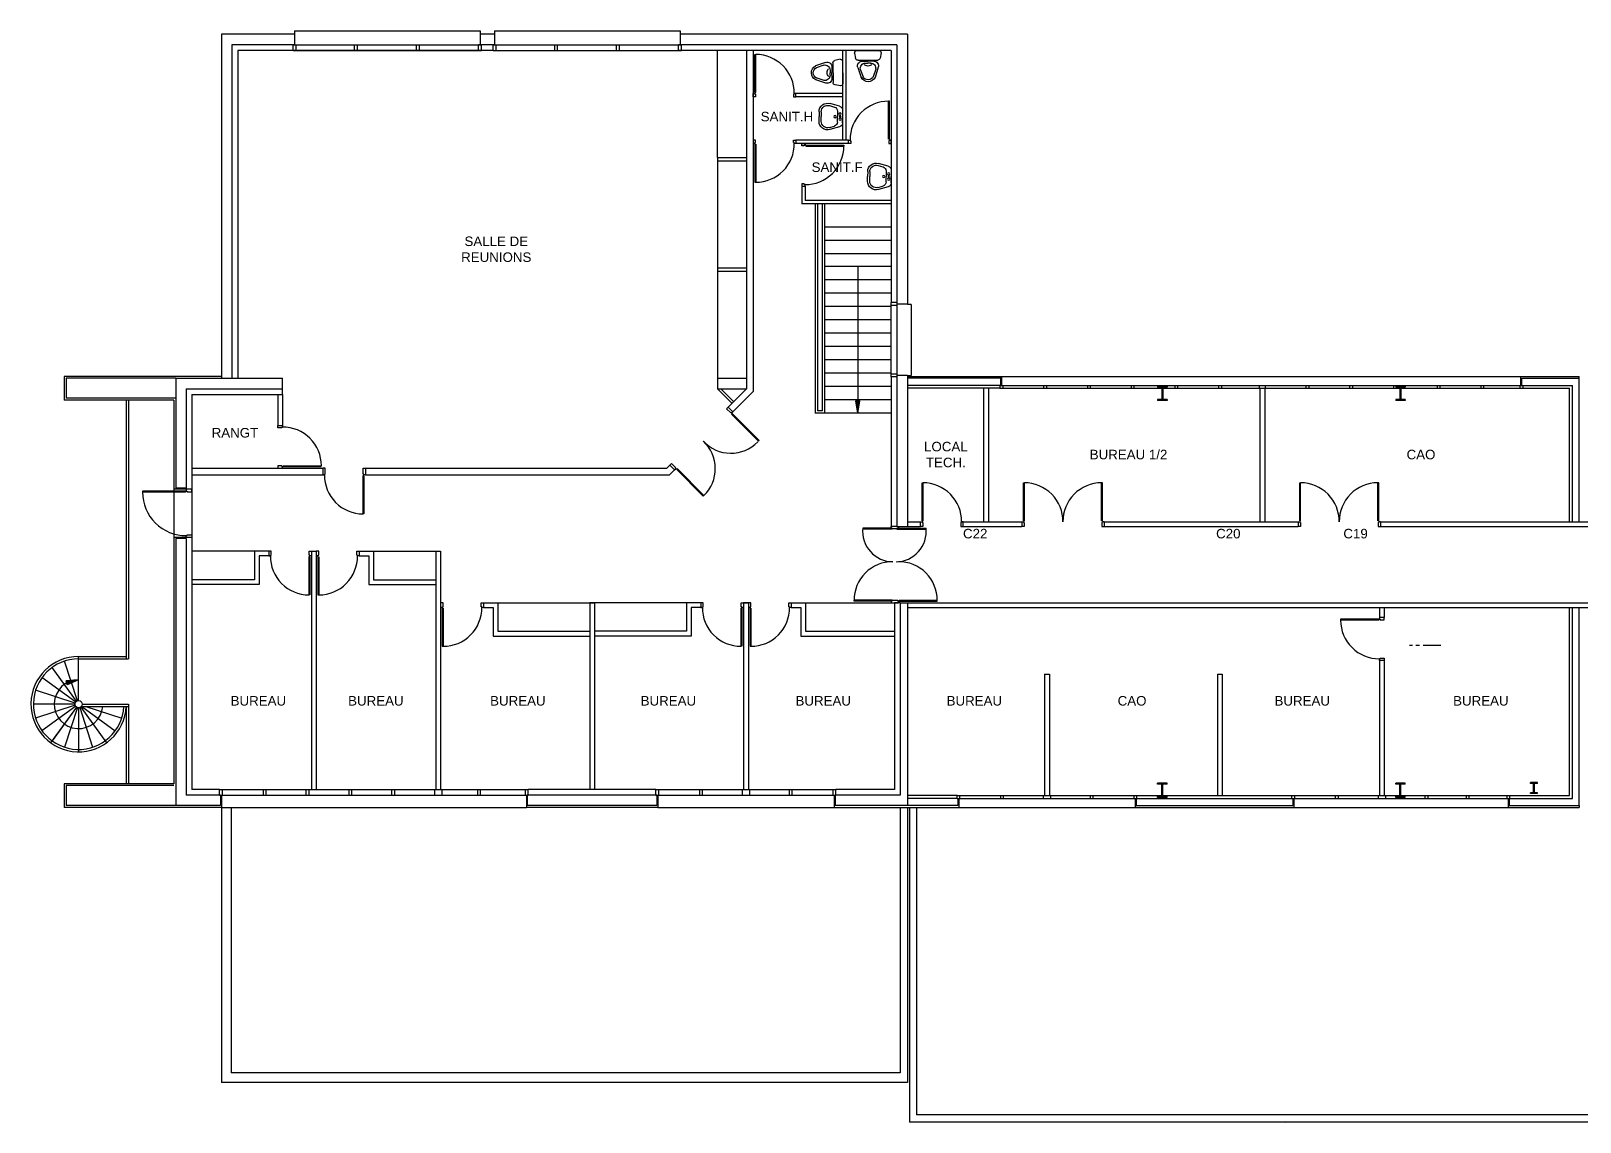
# Model space of a CAD drawing. Extents: x 1614 to 26454, y 2920 to 16595.
# Drawn here: x 16181 to 19433, y 2981 to 5271 of the extents above; entities that cross this region are included whole.
import ezdxf

# ---------------------------------------------------------------- set-up
doc = ezdxf.new("R2010")
doc.units = 0
doc.header["$MEASUREMENT"] = 0
doc.linetypes.add('AXES', pattern=[2, 1.25, -0.25, 0.25, -0.25])
doc.layers.get('0').update_dxf_attribs({"linetype": 'CONTINUOUS'})
for name, color, linetype in [('BA_APPUI_FENETRE', 140, 'CONTINUOUS'), ('BA_AXE_TRAME', 253, 'AXES'), ('BA_BARDAGE', 1, 'CONTINUOUS'), ('BA_CLOISON_EXISTANTE', 4, 'CONTINUOUS'), ('BA_DOUBLAGE', 134, 'CONTINUOUS'), ('BA_ESCALIER', 8, 'CONTINUOUS'), ('BA_MENUIS_EXTERIEURE', 6, 'CONTINUOUS'), ('BA_MENUIS_INTERIEURE', 202, 'CONTINUOUS'), ('BA_STRUCTURE', 5, 'CONTINUOUS'), ('EQ_SANITAIRE', 60, 'CONTINUOUS'), ('TXT_REP_PIECE', 3, 'CONTINUOUS')]:
    doc.layers.add(name, color=color, linetype=linetype)

# ---------------------------------------------------------------- blocks, each defined once
blk = doc.blocks.new('LAV60')
for p, q in [((-14.4, 0), (0, 0)), ((14.4, 0), (0, 0)), ((-24, -7.3), (-30.4, -29.5)), ((-25.6, -30.9), (-22.3, -19.3)), ((-12.7, -12), (0, -12)), ((12.7, -12), (0, -12)), ((25.6, -30.9), (22.3, -19.3)), ((24, -7.3), (30.4, -29.5)), ((-11.2, -50), (0, -50)), ((-11.2, -55), (0, -55)), ((11.2, -50), (0, -50)), ((11.2, -55), (0, -55))]:
    blk.add_line(p, q)
for centre, radius in [((-6, -6), 2.61), ((0, -17.8), 2.54), ((0, -6), 1.44), ((6, -6), 2.61)]:
    blk.add_circle(centre, radius)
for centre, radius, start, end in [((-14.4, -10), 10, 90, 164.0546), ((14.4, -10), 10, 15.9454, 90), ((-11.2, -35), 20, 164.0546, 270), ((-11.2, -35), 15, 164.0546, 270), ((-12.7, -22), 10, 90, 164.0546), ((11.2, -35), 20, 270, 15.9454), ((11.2, -35), 15, 270, 15.9454), ((12.7, -22), 10, 15.9454, 90)]:
    blk.add_arc(centre, radius, start, end)
blk = doc.blocks.new('WC')
for p, q in [((-35.6, 21.6), (-56.7, 14.5)), ((-39.3, 16.2), (-55.4, 10.7)), ((-26.4, 5.3), (-26.4, 0)), ((-26.4, -5.3), (-26.4, 0)), ((-20.3, 14), (-22.5, 14)), ((-22.4, 12.2), (-22.4, 0)), ((-22.4, -12.2), (-22.4, 0)), ((-20.3, -20.8), (-20.3, 20.8)), ((-5, 27.9), (-16.3, 25.7)), ((0, -22.9), (0, 22.9)), ((-35.6, -21.6), (-56.7, -14.5)), ((-39.3, -16.2), (-55.4, -10.7)), ((-20.3, -14), (-22.5, -14)), ((-5, -27.9), (-16.3, -25.7))]:
    blk.add_line(p, q)
for centre, radius, start, end in [((-49.5, 0), 16.2, 116.4444, 180), ((-49.5, -0.4), 16.2, 178.1961, 178.7319), ((-49.5, 0), 16.2, 180, 243.5556), ((-49.5, 0), 12.2, 116.4444, 180), ((-49.5, 0), 12.2, 180, 243.5556), ((-37.4, 5.3), 11, 0, 102.4), ((-32.4, 12.2), 10, 0, 108.6162), ((-21.2, 0), 11.5, 134.9643, 225.0357), ((-15.3, 20.8), 5, 101.0796, 180), ((-5, 22.9), 5, 0, 90), ((-37.4, -5.3), 11, 257.6, 0), ((-32.4, -12.2), 10, 251.3838, 0), ((-15.3, -20.8), 5, 180, 258.9204), ((-5, -22.9), 5, 270, 0)]:
    blk.add_arc(centre, radius, start, end)

msp = doc.modelspace()

# ---------------------------------------------------------------- hatches: boundary and pattern name
at = {"layer": 'BA_ESCALIER'}
h = msp.add_hatch(color=256, dxfattribs=at)
h.paths.add_polyline_path([(17917.4, 4482.8), (17915, 4482.8), (17913.1, 4494.1), (17917.4, 4494.1)])
h.paths.add_polyline_path([(17917.4, 4494.1), (17921.7, 4494.1), (17919.8, 4482.8), (17917.4, 4482.8)])
h.paths.add_polyline_path([(17917.4, 4468.3), (17915, 4482.8), (17917.4, 4482.8)])
h.paths.add_polyline_path([(17917.4, 4468.3), (17917.4, 4482.8), (17919.8, 4482.8)])
h = msp.add_hatch(color=256, dxfattribs=at)
h.paths.add_polyline_path([(16267.2, 3905.4), (16267.8, 3903.1), (16257.3, 3898.5), (16256.2, 3902.6)])
h.paths.add_polyline_path([(16256.2, 3902.6), (16255.1, 3906.8), (16266.6, 3907.8), (16267.2, 3905.4)])
h.paths.add_polyline_path([(16281.3, 3909), (16267.8, 3903.1), (16267.2, 3905.4)])
h.paths.add_polyline_path([(16281.3, 3909), (16267.2, 3905.4), (16266.6, 3907.8)])

# ---------------------------------------------------------------- linework, layer by layer
at = {"layer": 'BA_APPUI_FENETRE'}
for p, q in [((16734.4, 5270.7), (17124.4, 5270.7)), ((16734.4, 5270.7), (16734.4, 5263.8)), ((17124.4, 5270.7), (17124.4, 5263.8)), ((17154.4, 5270.7), (17544.4, 5270.7)), ((17154.4, 5270.7), (17154.4, 5263.8)), ((17544.4, 5270.7), (17544.4, 5263.8)), ((18021.4, 4697.3), (18029.1, 4697.3)), ((18029.1, 4696.5), (18029.1, 4547.3)), ((18021.4, 4547.3), (18029.1, 4547.3)), ((18219.4, 4545.8), (19309.4, 4545.8)), ((16481.4, 4308.8), (16481.4, 4207.6)), ((16581.4, 3640.8), (16581.4, 3063.8)), ((16581.4, 3640.8), (17221.4, 3640.8)), ((16601.4, 3640.8), (16601.4, 3083.8)), ((17497.4, 3640.8), (17867.4, 3640.8)), ((18006.4, 3640.8), (18006.4, 3083.8)), ((18021.4, 3640.8), (18021.4, 3063.8)), ((18025.4, 3640.8), (18025.4, 2980.8)), ((18040.4, 3640.8), (18040.4, 2995.8)), ((18129.4, 3640.8), (18499.4, 3640.8)), ((18832.4, 3640.8), (19282.4, 3640.8)), ((18021.4, 3063.8), (16581.4, 3063.8)), ((18006.4, 3083.8), (16601.4, 3083.8)), ((21616.4, 2995.8), (18040.4, 2995.8)), ((23056.4, 2980.8), (18025.4, 2980.8)), ((18031.4, 2980.9), (18815.7, 2980.8))]:
    msp.add_line(p, q, dxfattribs=at)
at = {"layer": 'BA_AXE_TRAME', "ltscale": 30}
msp.add_line((19141.5, 3980.8), (19075.3, 3980.8), dxfattribs=at)
at = {"layer": 'BA_BARDAGE', "ltscale": 30}
for p, q in [((16581.4, 4545.8), (16251.4, 4545.8)), ((16251.4, 4545.8), (16251.4, 4495.8)), ((16485.4, 4541.8), (16255.4, 4541.8)), ((16255.4, 4541.8), (16255.4, 4499.8)), ((18021.4, 4545.8), (18219.4, 4545.8)), ((18219.4, 4526.8), (18219.4, 4545.8)), ((18219.4, 4526.8), (18219.4, 4545.8)), ((18219.4, 4526.8), (18219.4, 4545.8)), ((19309.4, 4526.8), (19309.4, 4545.8)), ((19309.4, 4526.8), (19309.4, 4545.8)), ((19309.4, 4526.8), (19309.4, 4545.8)), ((19309.4, 4545.8), (19431.4, 4545.8)), ((19431.4, 4541.8), (19431.4, 4545.8)), ((16481.4, 4495.8), (16251.4, 4495.8)), ((16485.4, 4499.8), (16255.4, 4499.8)), ((16481.4, 4495.8), (16481.4, 4308.8)), ((16507.4, 4308.8), (16481.4, 4308.8)), ((16507.4, 4207.6), (16481.4, 4207.6)), ((16481.4, 4207.6), (16481.4, 3690.8)), ((16251.4, 3690.8), (16251.4, 3640.8)), ((16481.4, 3690.8), (16251.4, 3690.8)), ((16255.4, 3686.8), (16255.4, 3644.8)), ((16481.4, 3686.8), (16255.4, 3686.8)), ((16579.4, 3644.8), (16255.4, 3644.8)), ((16581.4, 3666.8), (16581.4, 3640.8)), ((17221.4, 3666.8), (17221.4, 3648.8)), ((17221.4, 3666.8), (17221.4, 3640.8)), ((17497.4, 3666.8), (17497.4, 3640.8)), ((17497.4, 3666.8), (17497.4, 3640.8)), ((17867.4, 3666.8), (17867.4, 3640.8)), ((17867.4, 3666.8), (17867.4, 3640.8)), ((17867.4, 3666.8), (17867.4, 3640.8)), ((18129.4, 3659.8), (18129.4, 3640.8)), ((18129.4, 3659.8), (18129.4, 3640.8)), ((18129.4, 3659.8), (18129.4, 3640.8)), ((18499.4, 3659.8), (18499.4, 3640.8)), ((18499.4, 3659.8), (18499.4, 3640.8)), ((18499.4, 3659.8), (18499.4, 3640.8)), ((18832.4, 3659.8), (18832.4, 3640.8)), ((18832.4, 3659.8), (18832.4, 3640.8)), ((18832.4, 3659.8), (18832.4, 3640.8)), ((19282.4, 3659.8), (19282.4, 3640.8)), ((19282.4, 3659.8), (19282.4, 3640.8)), ((19282.4, 3659.8), (19282.4, 3640.8)), ((19431.4, 3644.8), (19431.4, 3640.8)), ((16581.4, 3640.8), (16251.4, 3640.8)), ((17497.4, 3640.8), (17221.4, 3640.8)), ((17867.4, 3640.8), (18129.4, 3640.8)), ((18499.4, 3640.8), (18832.4, 3640.8)), ((19282.4, 3640.8), (19431.4, 3640.8))]:
    msp.add_line(p, q, dxfattribs=at)
at = {"layer": 'BA_CLOISON_EXISTANTE'}
for p, q in [((17683.4, 5229.8), (17683.4, 4519.8)), ((17697.4, 5229.8), (17697.4, 4514)), ((17885.4, 5229.8), (17885.4, 5041.8)), ((17892.4, 5229.8), (17892.4, 5041.8)), ((17885.4, 5139.8), (17787.4, 5139.8)), ((17885.4, 5132.8), (17787.4, 5132.8)), ((17897.4, 5041.8), (17787.4, 5041.8)), ((17897.4, 5034.8), (17787.4, 5034.8)), ((17622.4, 5005.1), (17682.4, 5005.1)), ((17622.4, 5005.1), (17622.4, 4998.1)), ((17622.4, 4998.1), (17682.4, 4998.1)), ((17799.4, 4944.8), (17799.4, 4907.8)), ((17806.4, 4944.8), (17806.4, 4914.8)), ((17987.4, 4914.8), (17806.4, 4914.8)), ((17987.4, 4907.8), (17799.4, 4907.8)), ((17622.4, 4773.5), (17682.4, 4773.5)), ((17622.4, 4773.5), (17622.4, 4766.5)), ((17622.4, 4766.5), (17682.4, 4766.5)), ((18181.4, 4520.8), (18181.4, 4240.8)), ((18191.4, 4520.8), (18191.4, 4240.8)), ((18761.4, 4520.8), (18761.4, 4240.8)), ((18771.4, 4520.8), (18771.4, 4240.8)), ((16699.4, 4507.8), (16699.4, 4442.8)), ((16709.4, 4507.8), (16709.4, 4442.8)), ((17622.4, 4519.8), (17652.9, 4489.3)), ((17629.5, 4519.8), (17656.4, 4492.8)), ((17683.4, 4519.8), (17645.1, 4481.5)), ((17697.4, 4514), (17655, 4471.6)), ((17522.8, 4359.2), (17516.4, 4352.8)), ((16519.4, 4352.8), (16793.9, 4352.8)), ((16519.4, 4338.8), (16793.9, 4338.8)), ((16883.9, 4352.8), (17516.4, 4352.8)), ((16883.9, 4338.8), (17522.2, 4338.8)), ((17532.7, 4349.3), (17522.2, 4338.8)), ((18021.4, 4240.8), (18048.6, 4240.8)), ((18021.4, 4230.8), (18048.6, 4230.8)), ((18138.6, 4240.8), (18261.4, 4240.8)), ((18138.6, 4230.8), (18261.4, 4230.8)), ((18434.4, 4240.8), (18841.4, 4240.8)), ((18434.4, 4230.8), (18841.4, 4230.8)), ((19014.4, 4240.8), (19477.3, 4240.8)), ((19014.4, 4230.8), (19477.3, 4230.8)), ((16680.4, 4178.8), (16650.4, 4178.8)), ((16650.4, 4178.8), (16650.4, 4118.8)), ((16680.4, 4168.8), (16660.4, 4168.8)), ((16660.4, 4168.8), (16660.4, 4108.8)), ((16770.4, 4178.8), (16770.4, 3678.8)), ((16770.4, 4178.8), (16780.4, 4178.8)), ((16780.4, 4178.8), (16780.4, 3678.8)), ((16870.4, 4178.8), (16900.4, 4178.8)), ((16870.4, 4168.8), (16890.4, 4168.8)), ((16890.4, 4168.8), (16890.4, 4108.8)), ((16900.4, 4178.8), (16900.4, 4118.8)), ((17031.4, 4178.8), (17031.4, 3678.8)), ((17031.4, 4178.8), (17041.4, 4178.8)), ((17041.4, 4178.8), (17041.4, 3678.8)), ((16650.4, 4118.8), (16519.4, 4118.8)), ((16660.4, 4108.8), (16519.4, 4108.8)), ((16890.4, 4108.8), (17031.4, 4108.8)), ((16900.4, 4118.8), (17031.4, 4118.8)), ((17131.4, 4070.8), (17161.4, 4070.8)), ((17161.4, 4070.8), (17161.4, 4010.8)), ((17354.4, 4070.8), (17354.4, 3678.8)), ((17354.4, 4070.8), (17364.4, 4070.8)), ((17364.4, 4070.8), (17354.4, 4070.8)), ((17364.4, 4070.8), (17364.4, 3678.8)), ((17587.4, 4070.8), (17557.4, 4070.8)), ((17557.4, 4070.8), (17557.4, 4010.8)), ((17677.4, 4070.8), (17677.4, 3678.8)), ((17677.4, 4070.8), (17687.4, 4070.8)), ((17687.4, 4070.8), (17677.4, 4070.8)), ((17687.4, 4070.8), (17687.4, 3678.8)), ((17777.4, 4070.8), (17807.4, 4070.8)), ((17807.4, 4070.8), (17807.4, 4010.8)), ((18021.4, 4070.8), (19460.4, 4070.8)), ((17131.4, 4060.8), (17151.4, 4060.8)), ((17151.4, 4060.8), (17151.4, 4000.8)), ((17587.4, 4060.8), (17567.4, 4060.8)), ((17567.4, 4060.8), (17567.4, 4000.8)), ((17777.4, 4060.8), (17797.4, 4060.8)), ((17797.4, 4060.8), (17797.4, 4000.8)), ((18021.4, 4060.8), (19460.4, 4060.8)), ((19012.4, 4060.8), (19012.4, 4039.6)), ((19022.4, 4060.8), (19022.4, 4039.6)), ((17151.4, 4000.8), (17354.4, 4000.8)), ((17161.4, 4010.8), (17354.4, 4010.8)), ((17557.4, 4010.8), (17364.4, 4010.8)), ((17567.4, 4000.8), (17364.4, 4000.8)), ((17797.4, 4000.8), (17994.4, 4000.8)), ((17807.4, 4010.8), (17994.4, 4010.8)), ((19012.4, 3949.6), (19012.4, 3665.8)), ((19022.4, 3949.6), (19022.4, 3665.8)), ((18309.4, 3920.8), (18309.4, 3665.8)), ((18309.4, 3920.8), (18319.4, 3920.8)), ((18319.4, 3920.8), (18319.4, 3665.8)), ((18672.4, 3920.8), (18672.4, 3665.8)), ((18672.4, 3920.8), (18682.4, 3920.8)), ((18682.4, 3920.8), (18682.4, 3665.8))]:
    msp.add_line(p, q, dxfattribs=at)
at = {"layer": 'BA_DOUBLAGE'}
for p, q in [((16615.4, 5229.8), (16615.4, 5113.8)), ((16615.4, 5229.8), (16615.4, 4541.8)), ((17151.9, 5229.8), (16615.4, 5229.8)), ((17704.4, 5229.8), (17546.9, 5229.8)), ((17987.4, 5229.8), (17704.4, 5229.8)), ((17987.4, 5229.8), (17987.4, 4700.7)), ((17827.4, 4907.8), (17827.4, 4468.3)), ((17832.4, 4907.8), (17832.4, 4473.3)), ((17842.4, 4907.8), (17842.4, 4473.3)), ((17847.4, 4907.8), (17847.4, 4468.3)), ((17987.4, 4544.7), (17987.4, 4230.8)), ((16519.4, 4507.8), (16519.4, 3678.8)), ((16519.4, 4507.8), (16709.4, 4507.8)), ((16709.4, 4507.8), (16709.4, 4519.8)), ((17847.4, 4468.3), (17827.4, 4468.3)), ((17842.4, 4473.3), (17832.4, 4473.3)), ((17999.4, 4230.8), (17987.4, 4230.8)), ((17994.4, 4070.8), (17994.4, 3678.8)), ((18006.4, 4070.8), (17994.4, 4070.8)), ((17994.4, 3754.3), (17994.4, 3679.8)), ((16577.5, 3678.8), (16519.4, 3678.8)), ((17493.5, 3678.8), (17225.3, 3678.8)), ((17994.4, 3678.8), (17871.3, 3678.8))]:
    msp.add_line(p, q, dxfattribs=at)
at = {"layer": 'BA_ESCALIER'}
for p, q in [((17987.4, 4858.8), (17847.4, 4858.8)), ((17987.4, 4830.8), (17847.4, 4830.8)), ((17987.4, 4802.8), (17847.4, 4802.8)), ((17987.4, 4776.3), (17847.4, 4776.3)), ((17987.4, 4748.3), (17847.4, 4748.3)), ((17917.4, 4776.3), (17917.4, 4468.3)), ((17987.4, 4720.3), (17847.4, 4720.3)), ((17987.4, 4692.3), (17847.4, 4692.3)), ((17987.4, 4664.3), (17847.4, 4664.3)), ((17987.4, 4636.3), (17847.4, 4636.3)), ((17987.4, 4608.3), (17847.4, 4608.3)), ((17987.4, 4580.3), (17847.4, 4580.3)), ((17987.4, 4552.3), (17847.4, 4552.3)), ((17987.4, 4524.3), (17847.4, 4524.3)), ((16381.4, 4495.8), (16381.4, 3952.8)), ((16386.4, 4495.8), (16386.4, 3952.8)), ((17987.4, 4496.3), (17847.4, 4496.3)), ((17917.4, 4468.3), (17913.1, 4494.1)), ((17913.1, 4494.1), (17921.7, 4494.1)), ((17917.4, 4468.3), (17921.7, 4494.1)), ((17987.4, 4468.3), (17847.4, 4468.3)), ((16279.1, 3864.9), (16252, 3948.1)), ((16281.4, 3865.3), (16281.4, 3957.8)), ((16281.4, 3957.8), (16381.4, 3957.8)), ((16281.4, 3952.8), (16386.4, 3952.8)), ((16275.3, 3862.2), (16204.5, 3913.6)), ((16275.3, 3862.2), (16204.5, 3913.6)), ((16277, 3863.8), (16225.6, 3934.6)), ((16281.3, 3909), (16255.1, 3906.8)), ((16257.3, 3898.5), (16255.1, 3906.8)), ((16281.3, 3909), (16257.3, 3898.5)), ((16274.3, 3860.1), (16191.1, 3887.1)), ((16273.9, 3857.8), (16186.4, 3857.8)), ((16274.3, 3855.5), (16191.1, 3828.4)), ((16275.3, 3853.4), (16204.5, 3801.9)), ((16277, 3851.7), (16222.6, 3776.9)), ((16277, 3851.7), (16225.6, 3780.9)), ((16279.1, 3850.6), (16252, 3767.4)), ((16281.4, 3850.3), (16281.4, 3757.8)), ((16283.7, 3850.6), (16310.8, 3767.4)), ((16285.8, 3851.7), (16340.2, 3776.9)), ((16287, 3852.8), (16386.4, 3852.8)), ((16288.3, 3852.8), (16358.3, 3801.9)), ((16288.9, 3857.8), (16386.4, 3857.8)), ((16296.8, 3852.8), (16371.8, 3828.4)), ((16381.4, 3852.8), (16381.4, 3690.8)), ((16386.4, 3857.8), (16386.4, 3690.8))]:
    msp.add_line(p, q, dxfattribs=at)
msp.add_circle((16281.4, 3857.8), 7.5, dxfattribs=at)
for radius, end in [(100, 357.134), (95, 356.983), (51.2, 354.4013)]:
    msp.add_arc((16281.4, 3857.8), radius, 90, end, dxfattribs=at)
at = {"layer": 'BA_MENUIS_EXTERIEURE'}
for p, q in [((16731.9, 5229.8), (16731.9, 5241.8)), ((16731.9, 5241.8), (16737.9, 5241.8)), ((16731.9, 5241.8), (17126.9, 5241.8)), ((16737.9, 5229.8), (16737.9, 5241.8)), ((16860.9, 5229.8), (16860.9, 5241.8)), ((16860.9, 5241.8), (16866.9, 5241.8)), ((16866.9, 5229.8), (16866.9, 5241.8)), ((16990.9, 5229.8), (16990.9, 5241.8)), ((16990.9, 5241.8), (16996.9, 5241.8)), ((16996.9, 5229.8), (16996.9, 5241.8)), ((17120.9, 5229.8), (17120.9, 5241.8)), ((17126.9, 5241.8), (17120.9, 5241.8)), ((17126.9, 5229.8), (17126.9, 5241.8)), ((17151.9, 5229.8), (17151.9, 5241.8)), ((17151.9, 5241.8), (17157.9, 5241.8)), ((17151.9, 5241.8), (17546.9, 5241.8)), ((17157.9, 5229.8), (17157.9, 5241.8)), ((17280.9, 5229.8), (17280.9, 5241.8)), ((17280.9, 5241.8), (17286.9, 5241.8)), ((17286.9, 5229.8), (17286.9, 5241.8)), ((17410.9, 5229.8), (17410.9, 5241.8)), ((17410.9, 5241.8), (17416.9, 5241.8)), ((17416.9, 5229.8), (17416.9, 5241.8)), ((17540.9, 5229.8), (17540.9, 5241.8)), ((17546.9, 5241.8), (17540.9, 5241.8)), ((17546.9, 5229.8), (17546.9, 5241.8)), ((16731.9, 5229.8), (16737.9, 5229.8)), ((16731.9, 5229.8), (17126.9, 5229.8)), ((16860.9, 5229.8), (16866.9, 5229.8)), ((16990.9, 5229.8), (16996.9, 5229.8)), ((17126.9, 5229.8), (17120.9, 5229.8)), ((17151.9, 5229.8), (17157.9, 5229.8)), ((17151.9, 5229.8), (17546.9, 5229.8)), ((17280.9, 5229.8), (17286.9, 5229.8)), ((17410.9, 5229.8), (17416.9, 5229.8)), ((17546.9, 5229.8), (17540.9, 5229.8)), ((17999.4, 4700.7), (17987.4, 4700.7)), ((17987.4, 4544.7), (17987.4, 4700.7)), ((17999.4, 4694.7), (17987.4, 4694.7)), ((17999.4, 4700.7), (17999.4, 4544.7)), ((17999.4, 4550.7), (17987.4, 4550.7)), ((17999.4, 4544.7), (17987.4, 4544.7)), ((18217.4, 4541.8), (18021.4, 4541.8)), ((18215.5, 4526.8), (18021.4, 4526.8)), ((18215.5, 4520.8), (18021.4, 4520.8)), ((18215.5, 4526.8), (18215.5, 4520.8)), ((18215.5, 4526.8), (19313.3, 4526.8)), ((18215.5, 4520.8), (19313.3, 4520.8)), ((18217.4, 4526.8), (18217.4, 4541.8)), ((18221.5, 4526.8), (18221.5, 4520.8)), ((18307.3, 4526.8), (18307.3, 4520.8)), ((18313.3, 4526.8), (18313.3, 4520.8)), ((18399.1, 4526.8), (18399.1, 4520.8)), ((18405.1, 4526.8), (18405.1, 4520.8)), ((18490.8, 4526.8), (18490.8, 4520.8)), ((18496.8, 4526.8), (18496.8, 4520.8)), ((18566.4, 4525.1), (18546.4, 4525.1)), ((18546.4, 4525.1), (18546.4, 4523.1)), ((18566.4, 4523.1), (18546.4, 4523.1)), ((18555.4, 4523.1), (18555.4, 4497.1)), ((18557.4, 4523.1), (18557.4, 4497.1)), ((18566.4, 4525.1), (18566.4, 4523.1)), ((18582.6, 4526.8), (18582.6, 4520.8)), ((18588.6, 4526.8), (18588.6, 4520.8)), ((18674.4, 4526.8), (18674.4, 4520.8)), ((18680.4, 4526.8), (18680.4, 4520.8)), ((18759.5, 4526.8), (18759.5, 4520.8)), ((18772.2, 4526.8), (18772.2, 4520.8)), ((18858, 4526.8), (18858, 4520.8)), ((18864, 4526.8), (18864, 4520.8)), ((18949.7, 4526.8), (18949.7, 4520.8)), ((18955.7, 4526.8), (18955.7, 4520.8)), ((19041.5, 4526.8), (19041.5, 4520.8)), ((19066.4, 4525.1), (19046.4, 4525.1)), ((19046.4, 4525.1), (19046.4, 4523.1)), ((19066.4, 4523.1), (19046.4, 4523.1)), ((19047.5, 4526.8), (19047.5, 4520.8)), ((19055.4, 4523.1), (19055.4, 4497.1)), ((19057.4, 4523.1), (19057.4, 4497.1)), ((19066.4, 4525.1), (19066.4, 4523.1)), ((19133.3, 4526.8), (19133.3, 4520.8)), ((19139.3, 4526.8), (19139.3, 4520.8)), ((19225.1, 4526.8), (19225.1, 4520.8)), ((19231.1, 4526.8), (19231.1, 4520.8)), ((19307.3, 4526.8), (19307.3, 4520.8)), ((19311.4, 4526.8), (19311.4, 4541.8)), ((19311.4, 4541.8), (19431.4, 4541.8)), ((19313.3, 4526.8), (19313.3, 4520.8)), ((19313.3, 4526.8), (19417.4, 4526.8)), ((19313.3, 4520.8), (19411.4, 4520.8)), ((19411.4, 4240.8), (19411.4, 4520.8)), ((19417.4, 4240.8), (19417.4, 4526.8)), ((19431.4, 4240.8), (19431.4, 4541.8)), ((18566.4, 4497.1), (18546.4, 4497.1)), ((18546.4, 4497.1), (18546.4, 4495.1)), ((18566.4, 4495.1), (18546.4, 4495.1)), ((18566.4, 4497.1), (18566.4, 4495.1)), ((19066.4, 4497.1), (19046.4, 4497.1)), ((19046.4, 4497.1), (19046.4, 4495.1)), ((19066.4, 4495.1), (19046.4, 4495.1)), ((19066.4, 4497.1), (19066.4, 4495.1)), ((19411.4, 3665.8), (19411.4, 4060.8)), ((19417.4, 3659.8), (19417.4, 4060.8)), ((19431.4, 3644.8), (19431.4, 4060.8)), ((16577.5, 3666.8), (16577.5, 3678.8)), ((16577.5, 3678.8), (17225.3, 3678.8)), ((16583.5, 3666.8), (16583.5, 3678.8)), ((16669.3, 3666.8), (16669.3, 3678.8)), ((16675.3, 3666.8), (16675.3, 3678.8)), ((16759.3, 3666.8), (16759.3, 3678.8)), ((16765.3, 3666.8), (16765.3, 3678.8)), ((16849.3, 3666.8), (16849.3, 3678.8)), ((16855.3, 3666.8), (16855.3, 3678.8)), ((16939.3, 3666.8), (16939.3, 3678.8)), ((16945.3, 3666.8), (16945.3, 3678.8)), ((17029.3, 3666.8), (17029.3, 3678.8)), ((17044.8, 3666.8), (17044.8, 3678.8)), ((17119.3, 3666.8), (17119.3, 3678.8)), ((17125.3, 3666.8), (17125.3, 3678.8)), ((17219.3, 3666.8), (17219.3, 3678.8)), ((17225.3, 3666.8), (17225.3, 3678.8)), ((17493.5, 3666.8), (17493.5, 3678.8)), ((17493.5, 3678.8), (17871.3, 3678.8)), ((17499.5, 3666.8), (17499.5, 3678.8)), ((17585.3, 3666.8), (17585.3, 3678.8)), ((17591.3, 3666.8), (17591.3, 3678.8)), ((17675.3, 3666.8), (17675.3, 3678.8)), ((17690.4, 3666.8), (17690.4, 3678.8)), ((17773.5, 3666.8), (17773.5, 3678.8)), ((17779.5, 3666.8), (17779.5, 3678.8)), ((17865.3, 3666.8), (17865.3, 3678.8)), ((17871.3, 3666.8), (17871.3, 3678.8)), ((18566.4, 3691.8), (18546.4, 3691.8)), ((18546.4, 3689.8), (18546.4, 3691.8)), ((18566.4, 3689.8), (18546.4, 3689.8)), ((18555.4, 3663.8), (18555.4, 3689.8)), ((18557.4, 3663.8), (18557.4, 3689.8)), ((18566.4, 3689.8), (18566.4, 3691.8)), ((19066.4, 3691.8), (19046.4, 3691.8)), ((19046.4, 3689.8), (19046.4, 3691.8)), ((19066.4, 3689.8), (19046.4, 3689.8)), ((19055.4, 3663.8), (19055.4, 3689.8)), ((19057.4, 3663.8), (19057.4, 3689.8)), ((19066.4, 3689.8), (19066.4, 3691.8)), ((19344, 3693.4), (19329.5, 3693.4)), ((19329.5, 3691.4), (19329.5, 3693.4)), ((19344, 3691.4), (19329.5, 3691.4)), ((19335.5, 3672), (19335.5, 3691.4)), ((19337.5, 3672), (19337.5, 3691.4)), ((19344, 3691.4), (19344, 3693.4)), ((16577.5, 3666.8), (17225.3, 3666.8)), ((17493.5, 3666.8), (17871.3, 3666.8)), ((18125.5, 3665.8), (18021.4, 3665.8)), ((18125.5, 3659.8), (18021.4, 3659.8)), ((18127.4, 3644.8), (18021.4, 3644.8)), ((18125.5, 3659.8), (18125.5, 3665.8)), ((18125.5, 3665.8), (18503.3, 3665.8)), ((18125.5, 3659.8), (18503.3, 3659.8)), ((18127.4, 3659.8), (18127.4, 3644.8)), ((18131.5, 3659.8), (18131.5, 3665.8)), ((18217.3, 3659.8), (18217.3, 3665.8)), ((18223.3, 3659.8), (18223.3, 3665.8)), ((18307.3, 3659.8), (18307.3, 3665.8)), ((18322.4, 3659.8), (18322.4, 3665.8)), ((18405.5, 3659.8), (18405.5, 3665.8)), ((18411.5, 3659.8), (18411.5, 3665.8)), ((18497.3, 3659.8), (18497.3, 3665.8)), ((18501.4, 3659.8), (18501.4, 3644.8)), ((18501.4, 3644.8), (18830.4, 3644.8)), ((18503.3, 3659.8), (18503.3, 3665.8)), ((18503.3, 3665.8), (18828.5, 3665.8)), ((18503.3, 3659.8), (18828.5, 3659.8)), ((18546.4, 3661.8), (18546.4, 3663.8)), ((18566.4, 3663.8), (18546.4, 3663.8)), ((18566.4, 3661.8), (18546.4, 3661.8)), ((18566.4, 3661.8), (18566.4, 3663.8)), ((18828.5, 3659.8), (18828.5, 3665.8)), ((18828.5, 3665.8), (19286.3, 3665.8)), ((18828.5, 3659.8), (19286.3, 3659.8)), ((18830.4, 3659.8), (18830.4, 3644.8)), ((18834.5, 3659.8), (18834.5, 3665.8)), ((18920.3, 3659.8), (18920.3, 3665.8)), ((18926.3, 3659.8), (18926.3, 3665.8)), ((19010.3, 3659.8), (19010.3, 3665.8)), ((19025.4, 3659.8), (19025.4, 3665.8)), ((19046.4, 3661.8), (19046.4, 3663.8)), ((19066.4, 3663.8), (19046.4, 3663.8)), ((19066.4, 3661.8), (19046.4, 3661.8)), ((19066.4, 3661.8), (19066.4, 3663.8)), ((19108.5, 3659.8), (19108.5, 3665.8)), ((19114.5, 3659.8), (19114.5, 3665.8)), ((19195, 3659.8), (19195, 3665.8)), ((19201, 3659.8), (19201, 3665.8)), ((19280.3, 3659.8), (19280.3, 3665.8)), ((19284.4, 3659.8), (19284.4, 3644.8)), ((19284.4, 3644.8), (19431.4, 3644.8)), ((19286.3, 3659.8), (19286.3, 3665.8)), ((19286.3, 3665.8), (19411.4, 3665.8)), ((19286.3, 3659.8), (19417.4, 3659.8)), ((19329.5, 3670), (19329.5, 3672)), ((19344, 3672), (19329.5, 3672)), ((19344, 3670), (19329.5, 3670)), ((19344, 3670), (19344, 3672))]:
    msp.add_line(p, q, dxfattribs=at)
at = {"layer": 'BA_MENUIS_INTERIEURE'}
for p, q in [((17622.4, 5005.1), (17622.4, 5229.8)), ((17700.9, 5141.3), (17700.9, 5221.3)), ((17700.9, 5221.3), (17702.9, 5221.3)), ((17702.9, 5141.3), (17702.9, 5221.4)), ((17697.4, 5132.8), (17697.4, 5139.8)), ((17697.4, 5139.8), (17700.9, 5139.8)), ((17700.9, 5141.3), (17702.9, 5141.3)), ((17700.9, 5139.8), (17700.9, 5138.3)), ((17700.9, 5138.3), (17702.4, 5138.3)), ((17702.4, 5138.3), (17702.4, 5132.8)), ((17782.4, 5138.3), (17782.4, 5132.8)), ((17783.9, 5138.3), (17782.4, 5138.3)), ((17783.9, 5139.8), (17783.9, 5138.3)), ((17787.4, 5139.8), (17783.9, 5139.8)), ((17787.4, 5132.8), (17787.4, 5139.8)), ((17702.4, 5132.8), (17697.4, 5132.8)), ((17782.4, 5132.8), (17787.4, 5132.8)), ((17981.9, 5043.3), (17981.9, 5123.4)), ((17983.9, 5123.3), (17981.9, 5123.3)), ((17983.9, 5043.3), (17983.9, 5123.3)), ((17702.4, 5041.8), (17697.4, 5041.8)), ((17697.4, 5041.8), (17697.4, 5034.8)), ((17702.4, 5036.3), (17702.4, 5041.8)), ((17782.4, 5036.3), (17782.4, 5041.8)), ((17782.4, 5041.8), (17787.4, 5041.8)), ((17787.4, 5041.8), (17787.4, 5034.8)), ((17897.4, 5034.8), (17897.4, 5041.8)), ((17897.4, 5041.8), (17900.9, 5041.8)), ((17900.9, 5041.8), (17900.9, 5040.3)), ((17983.9, 5043.3), (17981.9, 5043.3)), ((17987.4, 5041.8), (17983.9, 5041.8)), ((17983.9, 5041.8), (17983.9, 5040.3)), ((17987.4, 5034.8), (17987.4, 5041.8)), ((17697.4, 5034.8), (17700.9, 5034.8)), ((17700.9, 5036.3), (17702.4, 5036.3)), ((17700.9, 5034.8), (17700.9, 5036.3)), ((17700.9, 5033.3), (17700.9, 4953.3)), ((17700.9, 5033.3), (17702.9, 5033.3)), ((17702.9, 5033.3), (17702.9, 4953.2)), ((17783.9, 5036.3), (17782.4, 5036.3)), ((17783.9, 5034.8), (17783.9, 5036.3)), ((17787.4, 5034.8), (17783.9, 5034.8)), ((17799.4, 5029.8), (17799.4, 5034.8)), ((17799.4, 5034.8), (17806.4, 5034.8)), ((17804.9, 5029.8), (17799.4, 5029.8)), ((17804.9, 5031.3), (17804.9, 5029.8)), ((17806.4, 5031.3), (17804.9, 5031.3)), ((17806.4, 5034.8), (17806.4, 5031.3)), ((17807.9, 5031.3), (17887.9, 5031.3)), ((17807.9, 5031.3), (17807.9, 5029.3)), ((17807.9, 5029.3), (17888, 5029.3)), ((17887.9, 5031.3), (17887.9, 5029.3)), ((17902.4, 5034.8), (17897.4, 5034.8)), ((17900.9, 5040.3), (17902.4, 5040.3)), ((17902.4, 5040.3), (17902.4, 5034.8)), ((17982.4, 5040.3), (17982.4, 5034.8)), ((17983.9, 5040.3), (17982.4, 5040.3)), ((17982.4, 5034.8), (17987.4, 5034.8)), ((17622.4, 4998.1), (17622.4, 4773.5)), ((17700.9, 4953.3), (17702.9, 4953.3)), ((17804.9, 4949.8), (17799.4, 4949.8)), ((17799.4, 4949.8), (17799.4, 4944.8)), ((17799.4, 4944.8), (17806.4, 4944.8)), ((17804.9, 4948.3), (17804.9, 4949.8)), ((17806.4, 4948.3), (17804.9, 4948.3)), ((17806.4, 4944.8), (17806.4, 4948.3)), ((17622.4, 4766.5), (17622.4, 4541.8)), ((17641.6, 4478), (17645.1, 4481.5)), ((17650.4, 4469.2), (17641.6, 4478)), ((17655, 4471.6), (17645.1, 4481.5)), ((17651.5, 4470.2), (17650.4, 4469.2)), ((17652.6, 4469.2), (17651.5, 4470.2)), ((17653.6, 4468.1), (17652.2, 4466.7)), ((17652.2, 4466.7), (17708.8, 4410)), ((17655, 4471.6), (17652.6, 4469.2)), ((17653.6, 4468.1), (17710.2, 4411.5)), ((16699.4, 4442.8), (16709.4, 4442.8)), ((16699.4, 4437.8), (16699.4, 4442.8)), ((16707.9, 4437.8), (16699.4, 4437.8)), ((16707.9, 4439.3), (16707.9, 4437.8)), ((16709.4, 4439.3), (16707.9, 4439.3)), ((16709.4, 4442.8), (16709.4, 4439.3)), ((17710.2, 4411.5), (17708.8, 4410.1)), ((16699.4, 4357.8), (16699.4, 4352.8)), ((16707.9, 4357.8), (16699.4, 4357.8)), ((16707.9, 4356.3), (16707.9, 4357.8)), ((16710.9, 4358.3), (16791, 4358.3)), ((16710.9, 4356.3), (16710.9, 4358.3)), ((16790.9, 4356.3), (16790.9, 4358.3)), ((17526.3, 4362.8), (17522.8, 4359.2)), ((17532.7, 4349.3), (17522.8, 4359.2)), ((17535.2, 4353.9), (17526.3, 4362.8)), ((16699.4, 4352.8), (16709.4, 4352.8)), ((16709.4, 4356.3), (16707.9, 4356.3)), ((16709.4, 4352.8), (16709.4, 4356.3)), ((16710.9, 4356.3), (16790.9, 4356.3)), ((16793.9, 4352.8), (16793.9, 4338.8)), ((16798.9, 4352.8), (16793.9, 4352.8)), ((16793.9, 4338.8), (16797.4, 4338.8)), ((16797.4, 4340.3), (16798.9, 4340.3)), ((16797.4, 4338.8), (16797.4, 4340.3)), ((16798.9, 4340.3), (16798.9, 4352.8)), ((16878.4, 4337.3), (16878.4, 4257.2)), ((16880.4, 4337.3), (16878.4, 4337.3)), ((16878.9, 4352.8), (16883.9, 4352.8)), ((16878.9, 4340.3), (16878.9, 4352.8)), ((16880.4, 4340.3), (16878.9, 4340.3)), ((16880.4, 4338.8), (16880.4, 4340.3)), ((16883.9, 4338.8), (16880.4, 4338.8)), ((16880.4, 4337.3), (16880.4, 4257.3)), ((16883.9, 4352.8), (16883.9, 4338.8)), ((17532.7, 4349.3), (17535.2, 4351.8)), ((17534.1, 4352.9), (17535.2, 4353.9)), ((17535.2, 4351.8), (17534.1, 4352.9)), ((17536.3, 4350.7), (17537.7, 4352.2)), ((17536.3, 4350.7), (17592.8, 4294.2)), ((17537.7, 4352.2), (17594.3, 4295.5)), ((16505.7, 4302.6), (16415.6, 4302.6)), ((16505.7, 4304.9), (16415.7, 4304.9)), ((16415.7, 4304.9), (16415.7, 4302.6)), ((16505.7, 4304.9), (16505.7, 4302.6)), ((16519.4, 4308.8), (16507.4, 4308.8)), ((16507.4, 4308.8), (16507.4, 4304.9)), ((16507.4, 4304.9), (16509.1, 4304.9)), ((16509.1, 4304.9), (16509.1, 4303.2)), ((16509.1, 4303.2), (16519.4, 4303.2)), ((16519.4, 4303.2), (16519.4, 4308.8)), ((17592.8, 4294.2), (17594.2, 4295.6)), ((18052.2, 4242.3), (18052.2, 4322.3)), ((18052.2, 4322.3), (18054.2, 4322.3)), ((18054.2, 4242.3), (18054.2, 4322.4)), ((18264.9, 4242.3), (18264.9, 4322.3)), ((18264.9, 4322.3), (18266.9, 4322.3)), ((18266.9, 4242.3), (18266.9, 4322.4)), ((18428.9, 4242.3), (18428.9, 4322.4)), ((18430.9, 4322.3), (18428.9, 4322.3)), ((18430.9, 4242.3), (18430.9, 4322.3)), ((18844.9, 4242.3), (18844.9, 4322.3)), ((18844.9, 4322.3), (18846.9, 4322.3)), ((18846.9, 4242.3), (18846.9, 4322.4)), ((19008.9, 4242.3), (19008.9, 4322.4)), ((19010.9, 4322.3), (19008.9, 4322.3)), ((19010.9, 4242.3), (19010.9, 4322.3)), ((16880.4, 4257.3), (16878.4, 4257.3)), ((17987.4, 4225.8), (17987.4, 4230.8)), ((17999.4, 4230.8), (18021.4, 4230.8)), ((18002.4, 4230.8), (18002.4, 4227.3)), ((18048.6, 4230.8), (18048.6, 4240.8)), ((18048.6, 4240.8), (18052.1, 4240.8)), ((18053.6, 4230.8), (18048.6, 4230.8)), ((18052.1, 4240.8), (18052.1, 4239.3)), ((18052.1, 4239.3), (18053.6, 4239.3)), ((18052.2, 4242.3), (18054.2, 4242.3)), ((18053.6, 4239.3), (18053.6, 4230.8)), ((18133.6, 4239.3), (18133.6, 4230.8)), ((18135.1, 4239.3), (18133.6, 4239.3)), ((18133.6, 4230.8), (18138.6, 4230.8)), ((18135.1, 4240.8), (18135.1, 4239.3)), ((18138.6, 4240.8), (18135.1, 4240.8)), ((18138.6, 4230.8), (18138.6, 4240.8)), ((18261.4, 4240.8), (18264.9, 4240.8)), ((18261.4, 4240.8), (18261.4, 4230.8)), ((18266.4, 4230.8), (18261.4, 4230.8)), ((18264.9, 4242.3), (18266.9, 4242.3)), ((18264.9, 4240.8), (18264.9, 4239.3)), ((18264.9, 4239.3), (18266.4, 4239.3)), ((18266.4, 4239.3), (18266.4, 4230.8)), ((18430.9, 4242.3), (18428.9, 4242.3)), ((18430.9, 4239.3), (18429.4, 4239.3)), ((18429.4, 4239.3), (18429.4, 4230.8)), ((18429.4, 4230.8), (18434.4, 4230.8)), ((18430.9, 4240.8), (18430.9, 4239.3)), ((18434.4, 4240.8), (18430.9, 4240.8)), ((18434.4, 4240.8), (18434.4, 4230.8)), ((18841.4, 4240.8), (18844.9, 4240.8)), ((18841.4, 4240.8), (18841.4, 4230.8)), ((18846.4, 4230.8), (18841.4, 4230.8)), ((18844.9, 4242.3), (18846.9, 4242.3)), ((18844.9, 4240.8), (18844.9, 4239.3)), ((18844.9, 4239.3), (18846.4, 4239.3)), ((18846.4, 4239.3), (18846.4, 4230.8)), ((19010.9, 4242.3), (19008.9, 4242.3)), ((19010.9, 4239.3), (19009.4, 4239.3)), ((19009.4, 4239.3), (19009.4, 4230.8)), ((19009.4, 4230.8), (19014.4, 4230.8)), ((19010.9, 4240.8), (19010.9, 4239.3)), ((19014.4, 4240.8), (19010.9, 4240.8)), ((19014.4, 4240.8), (19014.4, 4230.8)), ((16507.4, 4211.5), (16509.1, 4211.5)), ((16507.4, 4207.6), (16507.4, 4211.5)), ((16519.4, 4207.6), (16507.4, 4207.6)), ((16509.1, 4213.2), (16519.4, 4213.2)), ((16509.1, 4211.5), (16509.1, 4213.2)), ((16519.4, 4213.2), (16519.4, 4207.6)), ((17989.4, 4225.3), (17927.6, 4225.3)), ((17989.4, 4227.3), (17927.8, 4227.3)), ((18000.9, 4225.8), (17987.4, 4225.8)), ((17998.9, 4227.3), (18060.5, 4227.3)), ((17998.9, 4225.3), (18060.7, 4225.3)), ((18000.9, 4227.3), (18000.9, 4225.8)), ((18002.4, 4227.3), (18000.9, 4227.3)), ((16650.4, 4178.8), (16519.4, 4178.8)), ((16680.4, 4178.8), (16680.4, 4168.8)), ((16685.4, 4178.8), (16680.4, 4178.8)), ((16680.4, 4168.8), (16683.9, 4168.8)), ((16683.9, 4170.3), (16685.4, 4170.3)), ((16683.9, 4168.8), (16683.9, 4170.3)), ((16685.4, 4170.3), (16685.4, 4178.8)), ((16764.9, 4167.3), (16764.9, 4087.2)), ((16766.9, 4167.3), (16764.9, 4167.3)), ((16765.4, 4178.8), (16770.4, 4178.8)), ((16765.4, 4170.3), (16765.4, 4178.8)), ((16766.9, 4170.3), (16765.4, 4170.3)), ((16766.9, 4168.8), (16766.9, 4170.3)), ((16770.4, 4168.8), (16766.9, 4168.8)), ((16766.9, 4167.3), (16766.9, 4087.3)), ((16770.4, 4178.8), (16770.4, 4168.8)), ((16785.4, 4178.8), (16780.4, 4178.8)), ((16780.4, 4178.8), (16780.4, 4168.8)), ((16780.4, 4168.8), (16783.9, 4168.8)), ((16783.9, 4170.3), (16785.4, 4170.3)), ((16783.9, 4168.8), (16783.9, 4170.3)), ((16783.9, 4167.3), (16783.9, 4087.3)), ((16783.9, 4167.3), (16785.9, 4167.3)), ((16785.4, 4170.3), (16785.4, 4178.8)), ((16785.9, 4167.3), (16785.9, 4087.2)), ((16865.4, 4170.3), (16865.4, 4178.8)), ((16865.4, 4178.8), (16870.4, 4178.8)), ((16866.9, 4170.3), (16865.4, 4170.3)), ((16866.9, 4168.8), (16866.9, 4170.3)), ((16870.4, 4168.8), (16866.9, 4168.8)), ((16870.4, 4178.8), (16870.4, 4168.8)), ((16900.4, 4178.8), (17031.4, 4178.8)), ((16766.9, 4087.3), (16764.9, 4087.3)), ((16783.9, 4087.3), (16785.9, 4087.3)), ((17046.4, 4070.8), (17041.4, 4070.8)), ((17041.4, 4070.8), (17041.4, 4060.8)), ((17046.4, 4062.3), (17046.4, 4070.8)), ((17126.4, 4062.3), (17126.4, 4070.8)), ((17126.4, 4070.8), (17131.4, 4070.8)), ((17131.4, 4070.8), (17131.4, 4060.8)), ((17161.4, 4070.8), (17354.4, 4070.8)), ((17557.4, 4070.8), (17364.4, 4070.8)), ((17587.4, 4070.8), (17587.4, 4060.8)), ((17592.4, 4070.8), (17587.4, 4070.8)), ((17592.4, 4062.3), (17592.4, 4070.8)), ((17672.4, 4070.8), (17677.4, 4070.8)), ((17672.4, 4062.3), (17672.4, 4070.8)), ((17677.4, 4070.8), (17677.4, 4060.8)), ((17692.4, 4070.8), (17687.4, 4070.8)), ((17687.4, 4070.8), (17687.4, 4060.8)), ((17692.4, 4062.3), (17692.4, 4070.8)), ((17772.4, 4062.3), (17772.4, 4070.8)), ((17772.4, 4070.8), (17777.4, 4070.8)), ((17777.4, 4070.8), (17777.4, 4060.8)), ((17807.4, 4070.8), (17994.4, 4070.8)), ((17989.4, 4075.8), (17909.3, 4075.8)), ((17909.4, 4073.8), (17909.4, 4075.8)), ((17989.4, 4073.8), (17909.4, 4073.8)), ((18000.9, 4075.3), (17987.4, 4075.3)), ((17987.4, 4075.3), (17987.4, 4070.3)), ((17987.4, 4070.3), (18002.4, 4070.3)), ((17989.4, 4073.8), (17989.4, 4075.8)), ((18000.9, 4073.8), (18000.9, 4075.3)), ((18002.4, 4073.8), (18000.9, 4073.8)), ((18002.4, 4070.3), (18002.4, 4073.8)), ((18003.9, 4073.8), (18003.9, 4075.8)), ((18003.9, 4075.8), (18084, 4075.8)), ((18003.9, 4073.8), (18083.9, 4073.8)), ((18006.4, 4070.8), (18021.4, 4070.8)), ((18083.9, 4073.8), (18083.9, 4075.8)), ((17041.4, 4060.8), (17044.9, 4060.8)), ((17044.9, 4062.3), (17046.4, 4062.3)), ((17044.9, 4060.8), (17044.9, 4062.3)), ((17044.9, 4059.3), (17044.9, 3979.3)), ((17044.9, 4059.3), (17046.9, 4059.3)), ((17046.9, 4059.3), (17046.9, 3979.2)), ((17127.9, 4062.3), (17126.4, 4062.3)), ((17127.9, 4060.8), (17127.9, 4062.3)), ((17131.4, 4060.8), (17127.9, 4060.8)), ((17587.4, 4060.8), (17590.9, 4060.8)), ((17590.9, 4062.3), (17592.4, 4062.3)), ((17590.9, 4060.8), (17590.9, 4062.3)), ((17671.9, 4059.3), (17671.9, 3979.2)), ((17673.9, 4059.3), (17671.9, 4059.3)), ((17673.9, 4062.3), (17672.4, 4062.3)), ((17673.9, 4060.8), (17673.9, 4062.3)), ((17677.4, 4060.8), (17673.9, 4060.8)), ((17673.9, 4059.3), (17673.9, 3979.3)), ((17687.4, 4060.8), (17690.9, 4060.8)), ((17690.9, 4062.3), (17692.4, 4062.3)), ((17690.9, 4060.8), (17690.9, 4062.3)), ((17690.9, 4059.3), (17690.9, 3979.3)), ((17690.9, 4059.3), (17692.9, 4059.3)), ((17692.9, 4059.3), (17692.9, 3979.2)), ((17773.9, 4062.3), (17772.4, 4062.3)), ((17773.9, 4060.8), (17773.9, 4062.3)), ((17777.4, 4060.8), (17773.9, 4060.8)), ((19010.9, 4034.1), (18930.8, 4034.1)), ((19010.9, 4036.1), (18930.9, 4036.1)), ((18930.9, 4036.1), (18930.9, 4034.1)), ((19010.9, 4036.1), (19010.9, 4034.1)), ((19022.4, 4039.6), (19012.4, 4039.6)), ((19012.4, 4039.6), (19012.4, 4036.1)), ((19012.4, 4036.1), (19013.9, 4036.1)), ((19013.9, 4036.1), (19013.9, 4034.6)), ((19013.9, 4034.6), (19022.4, 4034.6)), ((19022.4, 4034.6), (19022.4, 4039.6)), ((17044.9, 3979.3), (17046.9, 3979.3)), ((17673.9, 3979.3), (17671.9, 3979.3)), ((17690.9, 3979.3), (17692.9, 3979.3)), ((19012.4, 3953.1), (19013.9, 3953.1)), ((19012.4, 3949.6), (19012.4, 3953.1)), ((19022.4, 3949.6), (19012.4, 3949.6)), ((19013.9, 3954.6), (19022.4, 3954.6)), ((19013.9, 3953.1), (19013.9, 3954.6)), ((19022.4, 3954.6), (19022.4, 3949.6))]:
    msp.add_line(p, q, dxfattribs=at)
for centre, radius, start, end in [((17703, 5140.5), 80.9, 359.5039, 90.0499), ((17702.4, 5138.3), 0, 270, 0), ((17702.9, 5141.3), 0, 270, 0), ((17981.8, 5042.5), 80.9, 89.9501, 180.4961), ((17981.9, 5043.3), 0, 180, 270), ((17702.4, 5036.3), 0, 0, 90), ((17703, 5034.1), 80.9, 269.9501, 0.4961), ((17702.9, 5033.3), 0, 0, 90), ((17804.9, 5029.8), 0, 180, 270), ((17807.1, 5029.2), 80.9, 269.5039, 0.0499), ((17807.9, 5029.3), 0, 180, 270), ((17982.4, 5040.3), 0, 180, 270), ((17650.4, 4469.2), 0, 135, 225), ((17652.2, 4466.7), 0, 135, 225), ((16710.1, 4358.4), 80.9, 359.9501, 90.4961), ((17650.7, 4463.3), 78.8, 222.97, 315.6837), ((17539.2, 4351.9), 78.8, 314.3163, 47.03), ((16707.9, 4357.8), 0, 90, 180), ((16710.9, 4358.3), 0, 90, 180), ((16878.4, 4338.1), 80.9, 179.5039, 270.0499), ((16878.4, 4337.3), 0, 90, 180), ((16878.9, 4340.3), 0, 90, 180), ((17535.2, 4353.9), 0, 45, 135), ((17537.7, 4352.2), 0, 45, 135), ((16506.6, 4302.5), 91, 179.9501, 270.4961), ((16505.7, 4302.6), 0, 270, 0), ((16509.1, 4303.2), 0, 270, 0), ((18054.2, 4241.5), 80.9, 359.5039, 90.0499), ((18267, 4241.5), 80.9, 359.5039, 90.0499), ((18428.8, 4241.5), 80.9, 89.9501, 180.4961), ((18847, 4241.5), 80.9, 359.5039, 90.0499), ((19008.8, 4241.5), 80.9, 89.9501, 180.4961), ((18053.6, 4239.3), 0, 270, 0), ((18054.2, 4242.3), 0, 270, 0), ((18266.4, 4239.3), 0, 270, 0), ((18266.9, 4242.3), 0, 270, 0), ((18428.9, 4242.3), 0, 180, 270), ((18429.4, 4239.3), 0, 180, 270), ((18846.4, 4239.3), 0, 270, 0), ((18846.9, 4242.3), 0, 270, 0), ((19008.9, 4242.3), 0, 180, 270), ((19009.4, 4239.3), 0, 180, 270), ((17990.9, 4220.3), 63.5, 173.6688, 270), ((17997.4, 4220.3), 63.5, 270, 6.3312), ((18000.9, 4225.8), 0, 180, 270), ((16764.8, 4168.1), 80.9, 179.5039, 270.0499), ((16764.9, 4167.3), 0, 90, 180), ((16765.4, 4170.3), 0, 90, 180), ((16785.4, 4170.3), 0, 0, 90), ((16786, 4168.1), 80.9, 269.9501, 0.4961), ((16785.9, 4167.3), 0, 0, 90), ((17990.2, 4075.9), 80.9, 89.5039, 180.0499), ((18003.1, 4075.9), 80.9, 359.9501, 90.4961), ((17989.4, 4075.8), 0, 0, 90), ((18000.9, 4075.3), 0, 90, 180), ((18003.9, 4075.8), 0, 90, 180), ((17046.4, 4062.3), 0, 0, 90), ((17047, 4060.1), 80.9, 269.9501, 0.4961), ((17046.9, 4059.3), 0, 0, 90), ((17671.8, 4060.1), 80.9, 179.5039, 270.0499), ((17671.9, 4059.3), 0, 90, 180), ((17672.4, 4062.3), 0, 90, 180), ((17692.4, 4062.3), 0, 0, 90), ((17693, 4060.1), 80.9, 269.9501, 0.4961), ((17692.9, 4059.3), 0, 0, 90), ((19011.7, 4034), 80.9, 179.9501, 270.4961), ((19010.9, 4034.1), 0, 270, 0), ((19013.9, 4034.6), 0, 270, 0)]:
    msp.add_arc(centre, radius, start, end, dxfattribs=at)
at = {"layer": 'BA_STRUCTURE'}
for p, q in [((16581.4, 5263.8), (16581.4, 5113.8)), ((16581.4, 5263.8), (16581.4, 4541.8)), ((16734.4, 5263.8), (16581.4, 5263.8)), ((16603.4, 5241.8), (16603.4, 5113.8)), ((16603.4, 5241.8), (16603.4, 4541.8)), ((16734.4, 5241.8), (16603.4, 5241.8)), ((16734.4, 5263.8), (16734.4, 5241.8)), ((17124.4, 5263.8), (17124.4, 5241.8)), ((17154.4, 5263.8), (17124.4, 5263.8)), ((17154.4, 5241.8), (17124.4, 5241.8)), ((17154.4, 5263.8), (17154.4, 5241.8)), ((17154.4, 5263.8), (17154.4, 5241.8)), ((17544.4, 5263.8), (17544.4, 5241.8)), ((18021.4, 5263.8), (17544.4, 5263.8)), ((17999.4, 5241.8), (17544.4, 5241.8)), ((17999.4, 5241.8), (17999.4, 4697.3)), ((18021.4, 5263.8), (18021.4, 4697.3)), ((18021.4, 4697.3), (17999.4, 4697.3)), ((16485.4, 4541.8), (16485.4, 4310.8)), ((16485.4, 4541.8), (16709.4, 4541.8)), ((16709.4, 4519.8), (16709.4, 4541.8)), ((17622.4, 4541.8), (17683.4, 4541.8)), ((17622.4, 4541.8), (17622.4, 4519.8)), ((17683.4, 4541.8), (17683.4, 4519.8)), ((18021.4, 4547.3), (17999.4, 4547.3)), ((17999.4, 4547.3), (17999.4, 4230.8)), ((18021.4, 4547.3), (18021.4, 4250.9)), ((16507.4, 4519.8), (16507.4, 4310.8)), ((16507.4, 4519.8), (16709.4, 4519.8)), ((17622.4, 4519.8), (17683.4, 4519.8)), ((18021.4, 4377.3), (18021.4, 4230.8)), ((16507.4, 4310.8), (16485.4, 4310.8)), ((16507.4, 4205.6), (16485.4, 4205.6)), ((16485.4, 4205.6), (16485.4, 3644.8)), ((16507.4, 4205.6), (16507.4, 3666.8)), ((18006.4, 4070.8), (18006.4, 3666.8)), ((18021.4, 4070.8), (18021.4, 3644.8)), ((18021.4, 3754.3), (18021.4, 3644.8)), ((16579.4, 3644.8), (16485.4, 3644.8)), ((16579.4, 3666.8), (16507.4, 3666.8)), ((16579.4, 3666.8), (16579.4, 3644.8)), ((17223.4, 3666.8), (17223.4, 3644.8)), ((17495.4, 3666.8), (17223.4, 3666.8)), ((17495.4, 3644.8), (17223.4, 3644.8)), ((17495.4, 3666.8), (17495.4, 3644.8)), ((18006.4, 3666.8), (17869.4, 3666.8)), ((17869.4, 3666.8), (17869.4, 3644.8)), ((18021.4, 3644.8), (17869.4, 3644.8))]:
    msp.add_line(p, q, dxfattribs=at)

# ---------------------------------------------------------------- block references
at = {"layer": 'EQ_SANITAIRE', "xscale": -1}
for p, rotation in [((17885.4, 5183.5), 180.6373482765563), ((17938.2, 5229.8), 270.6373482765563)]:
    msp.add_blockref('WC', p, dxfattribs=dict(at, rotation=rotation))
at = {"layer": 'EQ_SANITAIRE', "xscale": -0.9, "yscale": 0.9, "zscale": 0.9, "rotation": 269.8802495159381}
for p in [(17885.4, 5091), (17987.4, 4965.3)]:
    msp.add_blockref('LAV60', p, dxfattribs=at)

# ---------------------------------------------------------------- texts
at = {"layer": 'TXT_REP_PIECE', "char_height": 20, "attachment_point": 5}
for s, insert, width in [('{\\fArial|b0|i0|c0|p34;SANIT.H}', (17768.4, 5090.9), 169.541), ('{\\fArial|b0|i0|c0|p34;SANIT.F}', (17873.8, 4984.7), 169.541), ('{\\fArial|b0|i0|c0|p34;SALLE DE REUNIONS}', (17158.2, 4812.5), 169.541), ('{\\fArial|b0|i0|c0|p34;RANGT}', (16609.6, 4427.3), 169.541), ('{\\fArial|b0|i0|c0|p34;LOCAL TECH.}', (18102.1, 4381.6), 169.541), ('{\\fArial|b0|i0|c0|p34;BUREAU 1/2}', (18485.6, 4381.6), 169.541), ('{\\fArial|b0|i0|c0|p34;CAO}', (19099.6, 4381.6), 169.541), ('{\\fArial|b0|i0|c0|p34;C22}', (18163.7, 4215.6), 224.767), ('{\\fArial|b0|i0|c0|p34;C20}', (18695, 4215.6), 224.767), ('{\\fArial|b0|i0|c0|p34;C19}', (18962.2, 4215.6), 224.767), ('{\\fArial|b0|i0|c0|p34;BUREAU}', (16658.8, 3864.7), 169.541), ('{\\fArial|b0|i0|c0|p34;BUREAU}', (16905.4, 3864.7), 169.541), ('{\\fArial|b0|i0|c0|p34;BUREAU}', (17203.5, 3864.7), 169.541), ('{\\fArial|b0|i0|c0|p34;BUREAU}', (17519.6, 3864.7), 169.541), ('{\\fArial|b0|i0|c0|p34;BUREAU}', (17844.7, 3864.7), 169.541), ('{\\fArial|b0|i0|c0|p34;BUREAU}', (18161.9, 3864.7), 169.541), ('{\\fArial|b0|i0|c0|p34;CAO}', (18493, 3864.7), 169.541), ('{\\fArial|b0|i0|c0|p34;BUREAU}', (18850.3, 3864.7), 169.541), ('{\\fArial|b0|i0|c0|p34;BUREAU}', (19225.2, 3864.7), 169.541)]:
    msp.add_mtext(s, dxfattribs=dict(at, insert=insert, width=width))

doc.saveas('drawing.dxf')
